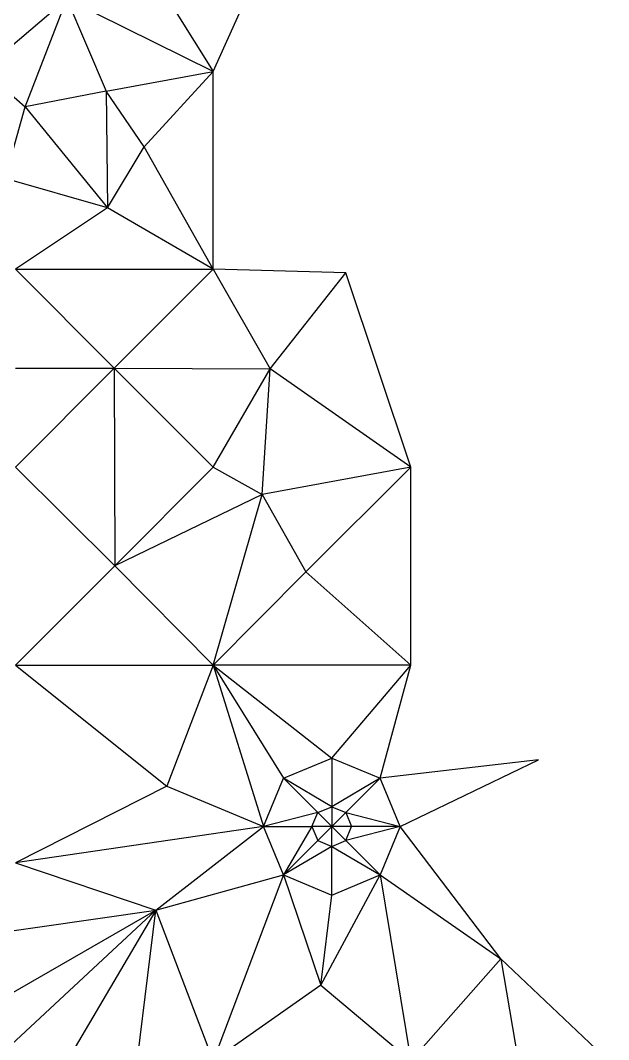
# Model space of a CAD drawing. Header units: inches. Extents: x 2000000 to 2613718, y 1000000 to 1269741.
# Drawn here: x 2612976 to 2613571, y 1268195 to 1269225 of the extents above; entities that cross this region are included whole.
import ezdxf

# ---------------------------------------------------------------- set-up
doc = ezdxf.new("R2010")
doc.units = ezdxf.units.IN
doc.header["$MEASUREMENT"] = 0

msp = doc.modelspace()

# ---------------------------------------------------------------- linework, layer by layer
for points in [[(2613073.2, 1269329.6, 250.5), (2613171.1, 1269173.3, 250.7)], [(2613073.2, 1269329.6, 250.5), (2613171.1, 1269173.3, 250.7)], [(2613171.1, 1269173.3, 250.7), (2613210, 1269259.6, 250.9)], [(2613171.1, 1269173.3, 250.7), (2613210, 1269259.6, 250.9)], [(2613023.2, 1269246.6, 250.3), (2612938.6, 1269174.6, 250)], [(2613023.2, 1269246.6, 250.3), (2612938.6, 1269174.6, 250)], [(2612981.1, 1269137.4, 250.2), (2613023.2, 1269246.6, 250.3)], [(2612981.1, 1269137.4, 250.2), (2613023.2, 1269246.6, 250.3)], [(2613171.1, 1269173.3, 250.7), (2613023.2, 1269246.6, 250.3)], [(2613023.2, 1269246.6, 250.3), (2613063, 1269153.3, 250.4)], [(2613171.1, 1269173.3, 250.7), (2613023.2, 1269246.6, 250.3)], [(2613023.2, 1269246.6, 250.3), (2613063, 1269153.3, 250.4)], [(2612938.6, 1269174.6, 250), (2612981.1, 1269137.4, 250.2)], [(2612938.6, 1269174.6, 250), (2612981.1, 1269137.4, 250.2)], [(2613063, 1269153.3, 250.4), (2613171.1, 1269173.3, 250.7)], [(2613063, 1269153.3, 250.4), (2613171.1, 1269173.3, 250.7)], [(2613171.1, 1269173.3, 250.7), (2613101.3, 1269097, 250.5)], [(2613171.1, 1269173.3, 250.7), (2613101.3, 1269097, 250.5)], [(2613171.1, 1268973.3, 250.6), (2613171.1, 1269173.3, 250.7)], [(2613171.1, 1268973.3, 250.6), (2613171.1, 1269173.3, 250.7)], [(2613063, 1269153.3, 250.4), (2612981.1, 1269137.4, 250.2)], [(2613063, 1269153.3, 250.4), (2612981.1, 1269137.4, 250.2)], [(2613063, 1269153.3, 250.4), (2613064.1, 1269035.3, 250.3)], [(2613101.3, 1269097, 250.5), (2613063, 1269153.3, 250.4)], [(2613063, 1269153.3, 250.4), (2613064.1, 1269035.3, 250.3)], [(2613101.3, 1269097, 250.5), (2613063, 1269153.3, 250.4)], [(2612960.9, 1269065.1, 250.1), (2612981.1, 1269137.4, 250.2)], [(2612960.9, 1269065.1, 250.1), (2612981.1, 1269137.4, 250.2)], [(2612981.1, 1269137.4, 250.2), (2613064.1, 1269035.3, 250.3)], [(2612981.1, 1269137.4, 250.2), (2613064.1, 1269035.3, 250.3)], [(2613064.1, 1269035.3, 250.3), (2613101.3, 1269097, 250.5)], [(2613064.1, 1269035.3, 250.3), (2613101.3, 1269097, 250.5)], [(2613171.1, 1268973.3, 250.6), (2613101.3, 1269097, 250.5)], [(2613171.1, 1268973.3, 250.6), (2613101.3, 1269097, 250.5)], [(2613064.1, 1269035.3, 250.3), (2612960.9, 1269065.1, 250.1)], [(2613064.1, 1269035.3, 250.3), (2612960.9, 1269065.1, 250.1)], [(2613064.1, 1269035.3, 250.3), (2612971.1, 1268973.3, 250)], [(2613064.1, 1269035.3, 250.3), (2612971.1, 1268973.3, 250)], [(2613171.1, 1268973.3, 250.6), (2613064.1, 1269035.3, 250.3)], [(2613171.1, 1268973.3, 250.6), (2613064.1, 1269035.3, 250.3)], [(2612971.1, 1268973.3, 250), (2613171.1, 1268973.3, 250.6)], [(2612971.1, 1268973.3, 250), (2613071.1, 1268873.3, 250.2)], [(2612971.1, 1268973.3, 250), (2613171.1, 1268973.3, 250.6)], [(2612971.1, 1268973.3, 250), (2613071.1, 1268873.3, 250.2)], [(2613171.1, 1268973.3, 250.6), (2613071.1, 1268873.3, 250.2)], [(2613171.1, 1268973.3, 250.6), (2613071.1, 1268873.3, 250.2)], [(2613305.4, 1268969.8, 250.9), (2613171.1, 1268973.3, 250.6)], [(2613171.1, 1268973.3, 250.6), (2613228.7, 1268872.6, 250.6)], [(2613305.4, 1268969.8, 250.9), (2613171.1, 1268973.3, 250.6)], [(2613171.1, 1268973.3, 250.6), (2613228.7, 1268872.6, 250.6)], [(2613228.7, 1268872.6, 250.6), (2613305.4, 1268969.8, 250.9)], [(2613228.7, 1268872.6, 250.6), (2613305.4, 1268969.8, 250.9)], [(2613371.1, 1268773.3, 251), (2613305.4, 1268969.8, 250.9)], [(2613371.1, 1268773.3, 251), (2613305.4, 1268969.8, 250.9)], [(2613071.1, 1268873.3, 250.2), (2612971.1, 1268773.3, 249.7)], [(2612971.1, 1268873.3, 249.9), (2613071.1, 1268873.3, 250.2)], [(2613071.1, 1268873.3, 250.2), (2612971.1, 1268773.3, 249.7)], [(2612971.1, 1268873.3, 249.9), (2613071.1, 1268873.3, 250.2)], [(2613071.1, 1268873.3, 250.2), (2613228.7, 1268872.6, 250.6)], [(2613071.1, 1268873.3, 250.2), (2613171.1, 1268773.3, 250.3)], [(2613071.1, 1268873.3, 250.2), (2613071.8, 1268673.4, 249.9)], [(2613071.1, 1268873.3, 250.2), (2613228.7, 1268872.6, 250.6)], [(2613071.1, 1268873.3, 250.2), (2613171.1, 1268773.3, 250.3)], [(2613071.1, 1268873.3, 250.2), (2613071.8, 1268673.4, 249.9)], [(2613171.1, 1268773.3, 250.3), (2613228.7, 1268872.6, 250.6)], [(2613171.1, 1268773.3, 250.3), (2613228.7, 1268872.6, 250.6)], [(2613220.7, 1268745.8, 250.5), (2613228.7, 1268872.6, 250.6)], [(2613220.7, 1268745.8, 250.5), (2613228.7, 1268872.6, 250.6)], [(2613371.1, 1268773.3, 251), (2613228.7, 1268872.6, 250.6)], [(2613371.1, 1268773.3, 251), (2613228.7, 1268872.6, 250.6)], [(2613071.8, 1268673.4, 249.9), (2612971.1, 1268773.3, 249.7)], [(2613071.8, 1268673.4, 249.9), (2612971.1, 1268773.3, 249.7)], [(2613071.8, 1268673.4, 249.9), (2613171.1, 1268773.3, 250.3)], [(2613071.8, 1268673.4, 249.9), (2613171.1, 1268773.3, 250.3)], [(2613171.1, 1268773.3, 250.3), (2613220.7, 1268745.8, 250.5)], [(2613171.1, 1268773.3, 250.3), (2613220.7, 1268745.8, 250.5)], [(2613371.1, 1268773.3, 251), (2613220.7, 1268745.8, 250.5)], [(2613371.1, 1268773.3, 251), (2613220.7, 1268745.8, 250.5)], [(2613371.1, 1268773.3, 251), (2613264.9, 1268667.4, 250.4)], [(2613371.1, 1268773.3, 251), (2613264.9, 1268667.4, 250.4)], [(2613371.1, 1268573.3, 250.7), (2613371.1, 1268773.3, 251)], [(2613371.1, 1268573.3, 250.7), (2613371.1, 1268773.3, 251)], [(2613220.7, 1268745.8, 250.5), (2613071.8, 1268673.4, 249.9)], [(2613220.7, 1268745.8, 250.5), (2613071.8, 1268673.4, 249.9)], [(2613171.1, 1268573.3, 250), (2613220.7, 1268745.8, 250.5)], [(2613171.1, 1268573.3, 250), (2613220.7, 1268745.8, 250.5)], [(2613220.7, 1268745.8, 250.5), (2613264.9, 1268667.4, 250.4)], [(2613220.7, 1268745.8, 250.5), (2613264.9, 1268667.4, 250.4)], [(2612971.1, 1268573.3, 249.3), (2613071.8, 1268673.4, 249.9)], [(2612971.1, 1268573.3, 249.3), (2613071.8, 1268673.4, 249.9)], [(2613171.1, 1268573.3, 250), (2613071.8, 1268673.4, 249.9)], [(2613171.1, 1268573.3, 250), (2613071.8, 1268673.4, 249.9)], [(2613264.9, 1268667.4, 250.4), (2613171.1, 1268573.3, 250)], [(2613264.9, 1268667.4, 250.4), (2613171.1, 1268573.3, 250)], [(2613371.1, 1268573.3, 250.7), (2613264.9, 1268667.4, 250.4)], [(2613371.1, 1268573.3, 250.7), (2613264.9, 1268667.4, 250.4)], [(2612971.1, 1268573.3, 249.3), (2613171.1, 1268573.3, 250)], [(2612971.1, 1268573.3, 249.3), (2613124.4, 1268450.8, 249.4)], [(2612971.1, 1268573.3, 249.3), (2613171.1, 1268573.3, 250)], [(2612971.1, 1268573.3, 249.3), (2613124.4, 1268450.8, 249.4)], [(2613171.1, 1268573.3, 250), (2613124.4, 1268450.8, 249.4)], [(2613171.1, 1268573.3, 250), (2613124.4, 1268450.8, 249.4)], [(2613371.1, 1268573.3, 250.7), (2613171.1, 1268573.3, 250)], [(2613171.1, 1268573.3, 250), (2613291, 1268479.1, 250.1)], [(2613171.1, 1268573.3, 250), (2613242.2, 1268458.8, 249.9)], [(2613171.1, 1268573.3, 250), (2613221.9, 1268409.9, 249.6)], [(2613371.1, 1268573.3, 250.7), (2613171.1, 1268573.3, 250)], [(2613171.1, 1268573.3, 250), (2613291, 1268479.1, 250.1)], [(2613171.1, 1268573.3, 250), (2613242.2, 1268458.8, 249.9)], [(2613171.1, 1268573.3, 250), (2613221.9, 1268409.9, 249.6)], [(2613291, 1268479.1, 250.1), (2613371.1, 1268573.3, 250.7)], [(2613291, 1268479.1, 250.1), (2613371.1, 1268573.3, 250.7)], [(2613339.9, 1268458.8, 250.2), (2613371.1, 1268573.3, 250.7)], [(2613339.9, 1268458.8, 250.2), (2613371.1, 1268573.3, 250.7)], [(2613242.2, 1268458.8, 249.9), (2613291, 1268479.1, 250.1)], [(2613242.2, 1268458.8, 249.9), (2613291, 1268479.1, 250.1)], [(2613291, 1268479.1, 250.1), (2613339.9, 1268458.8, 250.2)], [(2613291, 1268479.1, 250.1), (2613291, 1268429.9, 249.9)], [(2613291, 1268479.1, 250.1), (2613339.9, 1268458.8, 250.2)], [(2613291, 1268479.1, 250.1), (2613291, 1268429.9, 249.9)], [(2613500.1, 1268477.3, 250.9), (2613339.9, 1268458.8, 250.2)], [(2613500.1, 1268477.3, 250.9), (2613339.9, 1268458.8, 250.2)], [(2613360.2, 1268409.9, 250.2), (2613500.1, 1268477.3, 250.9)], [(2613360.2, 1268409.9, 250.2), (2613500.1, 1268477.3, 250.9)], [(2613221.9, 1268409.9, 249.6), (2613242.2, 1268458.8, 249.9)], [(2613221.9, 1268409.9, 249.6), (2613242.2, 1268458.8, 249.9)], [(2613242.2, 1268458.8, 249.9), (2613276.9, 1268424.1, 249.8)], [(2613291, 1268429.9, 249.9), (2613242.2, 1268458.8, 249.9)], [(2613242.2, 1268458.8, 249.9), (2613276.9, 1268424.1, 249.8)], [(2613291, 1268429.9, 249.9), (2613242.2, 1268458.8, 249.9)], [(2613339.9, 1268458.8, 250.2), (2613291, 1268429.9, 249.9)], [(2613339.9, 1268458.8, 250.2), (2613291, 1268429.9, 249.9)], [(2613339.9, 1268458.8, 250.2), (2613305.2, 1268424.1, 249.9)], [(2613339.9, 1268458.8, 250.2), (2613305.2, 1268424.1, 249.9)], [(2613360.2, 1268409.9, 250.2), (2613339.9, 1268458.8, 250.2)], [(2613360.2, 1268409.9, 250.2), (2613339.9, 1268458.8, 250.2)], [(2613124.4, 1268450.8, 249.4), (2612971.1, 1268373.3, 248.5)], [(2613124.4, 1268450.8, 249.4), (2612971.1, 1268373.3, 248.5)], [(2613124.4, 1268450.8, 249.4), (2613221.9, 1268409.9, 249.6)], [(2613124.4, 1268450.8, 249.4), (2613221.9, 1268409.9, 249.6)], [(2613276.9, 1268424.1, 249.8), (2613221.9, 1268409.9, 249.6)], [(2613276.9, 1268424.1, 249.8), (2613221.9, 1268409.9, 249.6)], [(2613271, 1268409.9, 249.8), (2613276.9, 1268424.1, 249.8)], [(2613271, 1268409.9, 249.8), (2613276.9, 1268424.1, 249.8)], [(2613276.9, 1268424.1, 249.8), (2613291, 1268429.9, 249.9)], [(2613276.9, 1268424.1, 249.8), (2613291, 1268429.9, 249.9)], [(2613276.9, 1268424.1, 249.8), (2613291, 1268409.9, 249.8)], [(2613276.9, 1268424.1, 249.8), (2613291, 1268409.9, 249.8)], [(2613291, 1268429.9, 249.9), (2613305.2, 1268424.1, 249.9)], [(2613291, 1268429.9, 249.9), (2613291, 1268409.9, 249.8)], [(2613291, 1268429.9, 249.9), (2613305.2, 1268424.1, 249.9)], [(2613291, 1268429.9, 249.9), (2613291, 1268409.9, 249.8)], [(2613305.2, 1268424.1, 249.9), (2613291, 1268409.9, 249.8)], [(2613305.2, 1268424.1, 249.9), (2613291, 1268409.9, 249.8)], [(2613305.2, 1268424.1, 249.9), (2613360.2, 1268409.9, 250.2)], [(2613305.2, 1268424.1, 249.9), (2613311, 1268409.9, 249.9)], [(2613305.2, 1268424.1, 249.9), (2613360.2, 1268409.9, 250.2)], [(2613305.2, 1268424.1, 249.9), (2613311, 1268409.9, 249.9)], [(2613221.9, 1268409.9, 249.6), (2612971.1, 1268373.3, 248.5)], [(2613221.9, 1268409.9, 249.6), (2612971.1, 1268373.3, 248.5)], [(2613113.1, 1268325.5, 248.8), (2613221.9, 1268409.9, 249.6)], [(2613113.1, 1268325.5, 248.8), (2613221.9, 1268409.9, 249.6)], [(2613221.9, 1268409.9, 249.6), (2613271, 1268409.9, 249.8)], [(2613242.2, 1268361.1, 249.5), (2613221.9, 1268409.9, 249.6)], [(2613221.9, 1268409.9, 249.6), (2613271, 1268409.9, 249.8)], [(2613242.2, 1268361.1, 249.5), (2613221.9, 1268409.9, 249.6)], [(2613271, 1268409.9, 249.8), (2613242.2, 1268361.1, 249.5)], [(2613271, 1268409.9, 249.8), (2613242.2, 1268361.1, 249.5)], [(2613291, 1268409.9, 249.8), (2613271, 1268409.9, 249.8)], [(2613271, 1268409.9, 249.8), (2613276.9, 1268395.8, 249.7)], [(2613291, 1268409.9, 249.8), (2613271, 1268409.9, 249.8)], [(2613271, 1268409.9, 249.8), (2613276.9, 1268395.8, 249.7)], [(2613276.9, 1268395.8, 249.7), (2613291, 1268409.9, 249.8)], [(2613276.9, 1268395.8, 249.7), (2613291, 1268409.9, 249.8)], [(2613311, 1268409.9, 249.9), (2613291, 1268409.9, 249.8)], [(2613291, 1268409.9, 249.8), (2613305.2, 1268395.8, 249.8)], [(2613291, 1268389.9, 249.8), (2613291, 1268409.9, 249.8)], [(2613311, 1268409.9, 249.9), (2613291, 1268409.9, 249.8)], [(2613291, 1268409.9, 249.8), (2613305.2, 1268395.8, 249.8)], [(2613291, 1268389.9, 249.8), (2613291, 1268409.9, 249.8)], [(2613305.2, 1268395.8, 249.8), (2613311, 1268409.9, 249.9)], [(2613360.2, 1268409.9, 250.2), (2613305.2, 1268395.8, 249.8)], [(2613305.2, 1268395.8, 249.8), (2613311, 1268409.9, 249.9)], [(2613360.2, 1268409.9, 250.2), (2613305.2, 1268395.8, 249.8)], [(2613360.2, 1268409.9, 250.2), (2613311, 1268409.9, 249.9)], [(2613360.2, 1268409.9, 250.2), (2613311, 1268409.9, 249.9)], [(2613360.2, 1268409.9, 250.2), (2613339.9, 1268361.1, 249.9)], [(2613360.2, 1268409.9, 250.2), (2613339.9, 1268361.1, 249.9)], [(2613462.1, 1268276.2, 250.1), (2613360.2, 1268409.9, 250.2)], [(2613462.1, 1268276.2, 250.1), (2613360.2, 1268409.9, 250.2)], [(2613276.9, 1268395.8, 249.7), (2613242.2, 1268361.1, 249.5)], [(2613276.9, 1268395.8, 249.7), (2613242.2, 1268361.1, 249.5)], [(2613276.9, 1268395.8, 249.7), (2613291, 1268389.9, 249.8)], [(2613276.9, 1268395.8, 249.7), (2613291, 1268389.9, 249.8)], [(2613291, 1268389.9, 249.8), (2613305.2, 1268395.8, 249.8)], [(2613291, 1268389.9, 249.8), (2613305.2, 1268395.8, 249.8)], [(2613339.9, 1268361.1, 249.9), (2613305.2, 1268395.8, 249.8)], [(2613339.9, 1268361.1, 249.9), (2613305.2, 1268395.8, 249.8)], [(2613291, 1268389.9, 249.8), (2613242.2, 1268361.1, 249.5)], [(2613291, 1268389.9, 249.8), (2613242.2, 1268361.1, 249.5)], [(2613291, 1268340.8, 249.6), (2613291, 1268389.9, 249.8)], [(2613291, 1268389.9, 249.8), (2613339.9, 1268361.1, 249.9)], [(2613291, 1268340.8, 249.6), (2613291, 1268389.9, 249.8)], [(2613291, 1268389.9, 249.8), (2613339.9, 1268361.1, 249.9)], [(2612971.1, 1268373.3, 248.5), (2613113.1, 1268325.5, 248.8)], [(2612971.1, 1268373.3, 248.5), (2613113.1, 1268325.5, 248.8)], [(2613113.1, 1268325.5, 248.8), (2613242.2, 1268361.1, 249.5)], [(2613113.1, 1268325.5, 248.8), (2613242.2, 1268361.1, 249.5)], [(2613242.2, 1268361.1, 249.5), (2613171.1, 1268173.3, 248.2)], [(2613242.2, 1268361.1, 249.5), (2613171.1, 1268173.3, 248.2)], [(2613242.2, 1268361.1, 249.5), (2613291, 1268340.8, 249.6)], [(2613242.2, 1268361.1, 249.5), (2613280, 1268249.7, 249.2)], [(2613242.2, 1268361.1, 249.5), (2613291, 1268340.8, 249.6)], [(2613242.2, 1268361.1, 249.5), (2613280, 1268249.7, 249.2)], [(2613280, 1268249.7, 249.2), (2613339.9, 1268361.1, 249.9)], [(2613280, 1268249.7, 249.2), (2613339.9, 1268361.1, 249.9)], [(2613291, 1268340.8, 249.6), (2613339.9, 1268361.1, 249.9)], [(2613291, 1268340.8, 249.6), (2613339.9, 1268361.1, 249.9)], [(2613339.9, 1268361.1, 249.9), (2613462.1, 1268276.2, 250.1)], [(2613339.9, 1268361.1, 249.9), (2613371.1, 1268173.3, 249.2)], [(2613339.9, 1268361.1, 249.9), (2613462.1, 1268276.2, 250.1)], [(2613339.9, 1268361.1, 249.9), (2613371.1, 1268173.3, 249.2)], [(2613280, 1268249.7, 249.2), (2613291, 1268340.8, 249.6)], [(2613280, 1268249.7, 249.2), (2613291, 1268340.8, 249.6)], [(2612871.2, 1268290.9, 247.8), (2613113.1, 1268325.5, 248.8)], [(2612871.2, 1268290.9, 247.8), (2613113.1, 1268325.5, 248.8)], [(2612921.9, 1268215.8, 247.5), (2613113.1, 1268325.5, 248.8)], [(2612921.9, 1268215.8, 247.5), (2613113.1, 1268325.5, 248.8)], [(2613113.1, 1268325.5, 248.8), (2612942.2, 1268166.9, 247.4)], [(2613113.1, 1268325.5, 248.8), (2612942.2, 1268166.9, 247.4)], [(2613113.1, 1268325.5, 248.8), (2612999.2, 1268132, 247.4)], [(2613113.1, 1268325.5, 248.8), (2612999.2, 1268132, 247.4)], [(2613086.5, 1268109.3, 247.5), (2613113.1, 1268325.5, 248.8)], [(2613086.5, 1268109.3, 247.5), (2613113.1, 1268325.5, 248.8)], [(2613113.1, 1268325.5, 248.8), (2613171.1, 1268173.3, 248.2)], [(2613113.1, 1268325.5, 248.8), (2613171.1, 1268173.3, 248.2)], [(2613371.1, 1268173.3, 249.2), (2613462.1, 1268276.2, 250.1)], [(2613371.1, 1268173.3, 249.2), (2613462.1, 1268276.2, 250.1)], [(2613571.1, 1268173.3, 250), (2613462.1, 1268276.2, 250.1)], [(2613462.1, 1268276.2, 250.1), (2613500.1, 1268052.3, 248.9)], [(2613571.1, 1268173.3, 250), (2613462.1, 1268276.2, 250.1)], [(2613462.1, 1268276.2, 250.1), (2613500.1, 1268052.3, 248.9)], [(2613280, 1268249.7, 249.2), (2613171.1, 1268173.3, 248.2)], [(2613280, 1268249.7, 249.2), (2613171.1, 1268173.3, 248.2)], [(2613280, 1268249.7, 249.2), (2613371.1, 1268173.3, 249.2)], [(2613280, 1268249.7, 249.2), (2613371.1, 1268173.3, 249.2)]]:
    msp.add_polyline3d(points)

doc.saveas('drawing.dxf')
